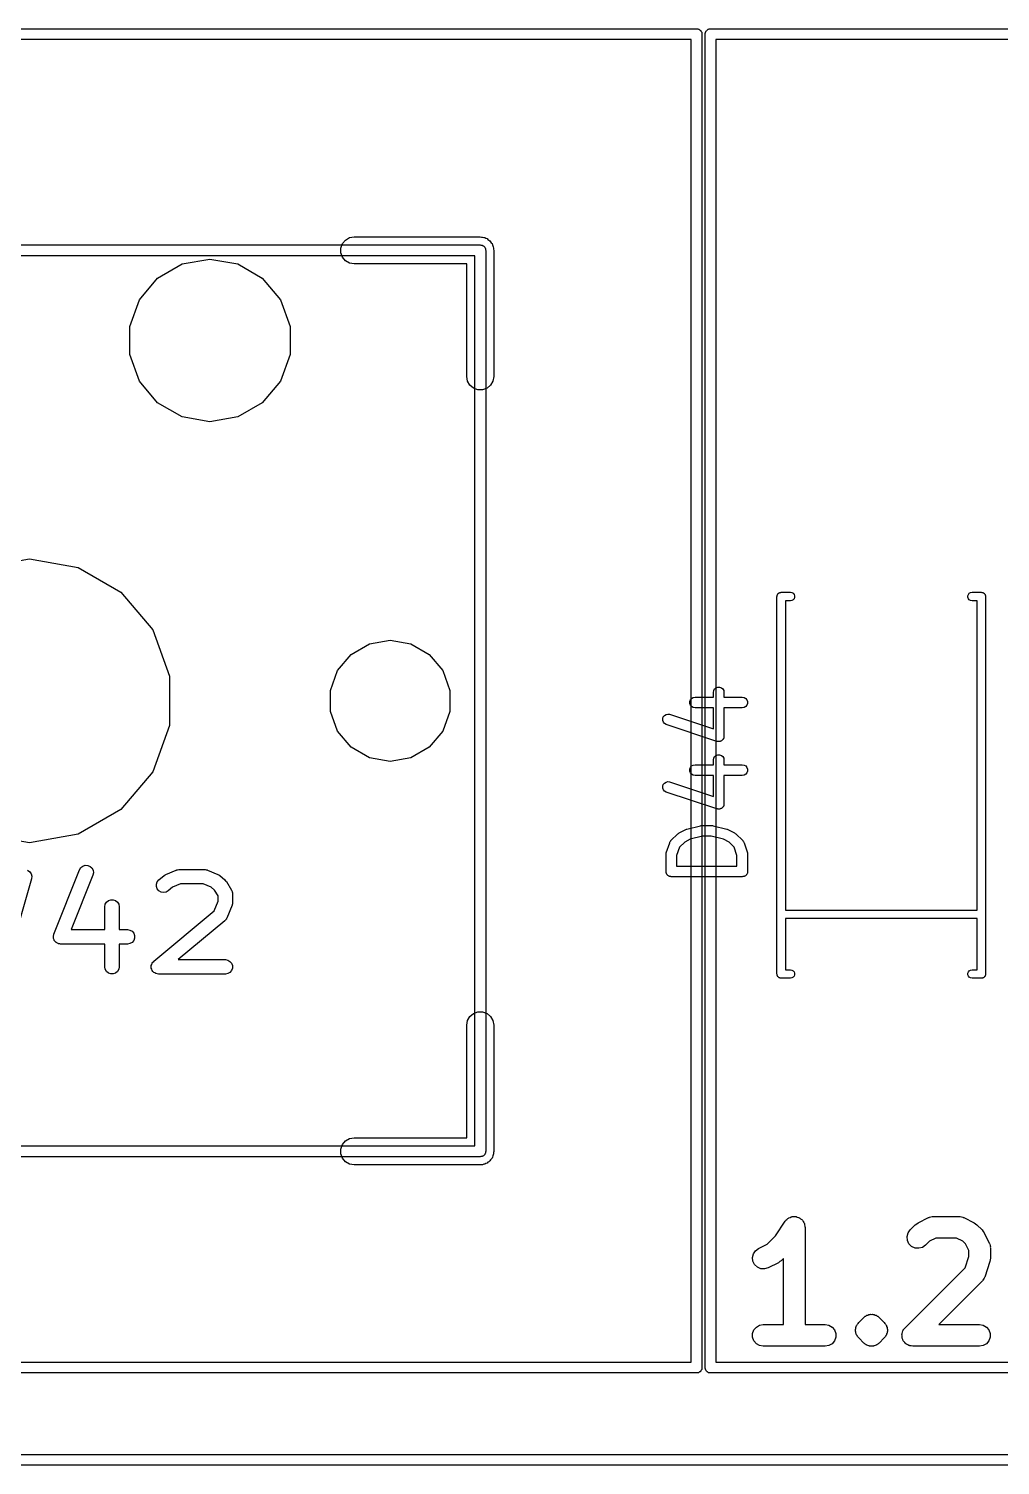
# Model space of a CAD drawing. Header units: millimetres. Extents: x 50 to 169, y 50 to 167.
# Drawn here: x 110.6 to 124.29, y 50 to 70.25 of the extents above; entities that cross this region are included whole.
import ezdxf

# ---------------------------------------------------------------- set-up
doc = ezdxf.new("R2010")
doc.units = ezdxf.units.MM
doc.layers.add('BLACK', color=7, linetype='Continuous')

# ---------------------------------------------------------------- blocks, each defined once
blk = doc.blocks.new('hhskb2-Cmts.User')
at = {"layer": 'BLACK'}
for p, q in [((91.15, -119.574), (103.85, -119.574)), ((103.85, -119.574), (103.857, -119.575)), ((103.857, -119.575), (103.863, -119.575)), ((103.863, -119.575), (103.869, -119.577)), ((103.869, -119.577), (103.876, -119.578)), ((103.876, -119.578), (103.882, -119.582)), ((103.882, -119.582), (103.888, -119.584)), ((103.888, -119.584), (103.893, -119.588)), ((103.893, -119.588), (103.899, -119.592)), ((103.899, -119.592), (103.903, -119.597)), ((103.903, -119.597), (103.908, -119.601)), ((103.908, -119.601), (103.912, -119.607)), ((103.912, -119.607), (103.916, -119.612)), ((103.916, -119.612), (103.918, -119.618)), ((103.918, -119.618), (103.922, -119.624)), ((103.922, -119.624), (103.923, -119.631)), ((103.923, -119.631), (103.925, -119.637)), ((103.925, -119.637), (103.925, -119.643)), ((103.925, -119.643), (103.926, -119.65)), ((103.926, -119.65), (103.926, -132.35)), ((103.774, -119.726), (91.2262, -119.726)), ((103.774, -132.274), (103.774, -119.726)), ((103.85, -132.426), (91.15, -132.426)), ((91.2262, -132.274), (103.774, -132.274)), ((103.857, -132.425), (103.85, -132.426)), ((103.863, -132.425), (103.857, -132.425)), ((103.869, -132.423), (103.863, -132.425)), ((103.876, -132.422), (103.869, -132.423)), ((103.882, -132.418), (103.876, -132.422)), ((103.888, -132.416), (103.882, -132.418)), ((103.893, -132.412), (103.888, -132.416)), ((103.899, -132.408), (103.893, -132.412)), ((103.903, -132.403), (103.899, -132.408)), ((103.908, -132.399), (103.903, -132.403)), ((103.912, -132.393), (103.908, -132.399)), ((103.916, -132.388), (103.912, -132.393)), ((103.918, -132.382), (103.916, -132.388)), ((103.922, -132.376), (103.918, -132.382)), ((103.923, -132.369), (103.922, -132.376)), ((103.925, -132.363), (103.923, -132.369)), ((103.926, -132.35), (103.925, -132.357)), ((103.925, -132.357), (103.925, -132.363))]:
    blk.add_line(p, q, dxfattribs=at)
blk = doc.blocks.new('hhskb2-Dwgs.User')
at = {"layer": 'BLACK'}
for p, q in [((88.102, -116.526), (106.898, -116.526)), ((106.898, -116.526), (106.905, -116.527)), ((106.905, -116.527), (106.911, -116.527)), ((106.911, -116.527), (106.917, -116.529)), ((106.917, -116.529), (106.924, -116.53)), ((106.924, -116.53), (106.93, -116.534)), ((106.93, -116.534), (106.936, -116.536)), ((106.936, -116.536), (106.941, -116.54)), ((106.941, -116.54), (106.947, -116.544)), ((106.947, -116.544), (106.951, -116.549)), ((106.951, -116.549), (106.956, -116.553)), ((106.956, -116.553), (106.96, -116.559)), ((106.96, -116.559), (106.964, -116.564)), ((106.964, -116.564), (106.966, -116.57)), ((106.966, -116.57), (106.97, -116.576)), ((106.97, -116.576), (106.971, -116.583)), ((106.971, -116.583), (106.973, -116.589)), ((106.973, -116.589), (106.973, -116.595)), ((106.973, -116.595), (106.974, -116.602)), ((106.974, -116.602), (106.974, -135.398)), ((107.018, -116.602), (107.019, -116.595)), ((107.018, -135.398), (107.018, -116.602)), ((107.019, -116.589), (107.022, -116.583)), ((107.019, -116.595), (107.019, -116.589)), ((107.022, -116.583), (107.023, -116.576)), ((107.023, -116.576), (107.026, -116.57)), ((107.026, -116.57), (107.028, -116.564)), ((107.028, -116.564), (107.033, -116.559)), ((107.033, -116.559), (107.036, -116.553)), ((107.036, -116.553), (107.041, -116.549)), ((107.041, -116.549), (107.045, -116.544)), ((107.045, -116.544), (107.051, -116.54)), ((107.051, -116.54), (107.056, -116.536)), ((107.056, -116.536), (107.063, -116.534)), ((107.063, -116.534), (107.068, -116.53)), ((107.068, -116.53), (107.075, -116.529)), ((107.075, -116.529), (107.081, -116.527)), ((107.081, -116.527), (107.088, -116.527)), ((107.088, -116.527), (107.094, -116.526)), ((107.094, -116.526), (130.656, -116.526)), ((106.822, -116.678), (88.1782, -116.678)), ((106.822, -135.322), (106.822, -116.678)), ((107.171, -116.678), (107.171, -135.322)), ((130.579, -116.678), (107.171, -116.678)), ((108.01, -133.541), (108.147, -133.336)), ((108.147, -133.336), (108.153, -133.33)), ((108.153, -133.33), (108.157, -133.322)), ((108.157, -133.322), (108.171, -133.311)), ((108.171, -133.311), (108.184, -133.298)), ((108.184, -133.298), (108.191, -133.294)), ((108.191, -133.294), (108.198, -133.288)), ((108.198, -133.288), (108.215, -133.282)), ((108.215, -133.282), (108.231, -133.274)), ((108.231, -133.274), (108.239, -133.273)), ((108.239, -133.273), (108.247, -133.27)), ((108.247, -133.27), (108.265, -133.27)), ((108.265, -133.27), (108.284, -133.268)), ((108.284, -133.268), (108.292, -133.27)), ((108.292, -133.27), (108.3, -133.27)), ((108.3, -133.27), (108.317, -133.277)), ((108.317, -133.277), (108.335, -133.281)), ((108.335, -133.281), (108.342, -133.286)), ((108.342, -133.286), (108.35, -133.288)), ((108.35, -133.288), (108.364, -133.3)), ((108.364, -133.3), (108.379, -133.31)), ((108.379, -133.31), (108.384, -133.317)), ((108.384, -133.317), (108.391, -133.322)), ((108.391, -133.322), (108.4, -133.338)), ((108.4, -133.338), (108.41, -133.353)), ((108.41, -133.353), (108.413, -133.361)), ((108.413, -133.361), (108.417, -133.368)), ((108.417, -133.368), (108.42, -133.386)), ((108.42, -133.386), (108.425, -133.404)), ((108.425, -133.404), (108.425, -133.412)), ((108.425, -133.412), (108.426, -133.42)), ((108.426, -133.42), (108.426, -134.792)), ((109.908, -133.458), (109.98, -133.385)), ((109.98, -133.385), (110, -133.371)), ((110, -133.371), (110.02, -133.357)), ((110.02, -133.357), (110.165, -133.284)), ((110.165, -133.284), (110.173, -133.282)), ((110.173, -133.282), (110.181, -133.277)), ((110.181, -133.277), (110.199, -133.274)), ((110.199, -133.274), (110.216, -133.269)), ((110.216, -133.269), (110.225, -133.27)), ((110.225, -133.27), (110.233, -133.268)), ((110.233, -133.268), (110.596, -133.268)), ((110.596, -133.268), (110.605, -133.27)), ((110.605, -133.27), (110.613, -133.269)), ((110.613, -133.269), (110.631, -133.274)), ((110.631, -133.274), (110.648, -133.277)), ((110.648, -133.277), (110.656, -133.282)), ((110.656, -133.282), (110.664, -133.284)), ((110.664, -133.284), (110.809, -133.357)), ((110.809, -133.357), (110.829, -133.371)), ((110.829, -133.371), (110.849, -133.385)), ((110.849, -133.385), (110.922, -133.458)), ((107.893, -133.658), (108.01, -133.541)), ((109.864, -133.552), (109.877, -133.501)), ((109.868, -133.605), (109.864, -133.552)), ((109.891, -133.653), (109.868, -133.605)), ((109.877, -133.501), (109.908, -133.458)), ((110.178, -133.618), (110.123, -133.673)), ((110.269, -133.573), (110.178, -133.618)), ((110.56, -133.573), (110.269, -133.573)), ((110.651, -133.618), (110.56, -133.573)), ((110.689, -133.656), (110.651, -133.618)), ((110.922, -133.458), (110.936, -133.478)), ((110.936, -133.478), (110.95, -133.497)), ((110.95, -133.497), (111.023, -133.643)), ((111.023, -133.643), (111.025, -133.651)), ((107.686, -133.847), (107.699, -133.795)), ((107.699, -133.795), (107.728, -133.751)), ((107.728, -133.751), (107.77, -133.72)), ((107.77, -133.72), (107.893, -133.658)), ((109.928, -133.69), (109.891, -133.653)), ((109.976, -133.713), (109.928, -133.69)), ((110.029, -133.717), (109.976, -133.713)), ((110.08, -133.704), (110.029, -133.717)), ((110.123, -133.673), (110.08, -133.704)), ((110.681, -133.991), (110.734, -133.831)), ((110.734, -133.747), (110.689, -133.656)), ((110.734, -133.831), (110.734, -133.747)), ((111.025, -133.651), (111.03, -133.659)), ((111.03, -133.659), (111.033, -133.676)), ((111.033, -133.676), (111.038, -133.693)), ((111.038, -133.693), (111.037, -133.702)), ((111.037, -133.702), (111.039, -133.711)), ((111.039, -133.711), (111.039, -133.856)), ((107.692, -133.899), (107.686, -133.847)), ((107.716, -133.947), (107.692, -133.899)), ((107.754, -133.983), (107.716, -133.947)), ((107.803, -134.004), (107.754, -133.983)), ((107.856, -134.007), (107.803, -134.004)), ((107.906, -133.992), (107.856, -134.007)), ((108.052, -133.92), (107.906, -133.992)), ((108.071, -133.905), (108.052, -133.92)), ((108.091, -133.891), (108.071, -133.905)), ((108.121, -133.861), (108.091, -133.891)), ((108.121, -134.792), (108.121, -133.861)), ((109.835, -134.837), (110.681, -133.991)), ((111.031, -133.904), (110.958, -134.122)), ((111.034, -133.88), (111.031, -133.904)), ((111.039, -133.856), (111.034, -133.88)), ((110.922, -134.181), (110.311, -134.792)), ((110.927, -134.174), (110.922, -134.181)), ((110.933, -134.168), (110.927, -134.174)), ((110.942, -134.153), (110.933, -134.168)), ((110.952, -134.138), (110.942, -134.153)), ((110.954, -134.129), (110.952, -134.138)), ((110.958, -134.122), (110.954, -134.129)), ((109.311, -134.658), (109.323, -134.652)), ((109.323, -134.652), (109.33, -134.651)), ((109.33, -134.651), (109.336, -134.649)), ((109.336, -134.649), (109.343, -134.649)), ((109.343, -134.649), (109.349, -134.647)), ((109.349, -134.647), (109.362, -134.649)), ((109.362, -134.649), (109.376, -134.647)), ((109.376, -134.647), (109.382, -134.649)), ((109.382, -134.649), (109.389, -134.649)), ((109.389, -134.649), (109.395, -134.651)), ((109.395, -134.651), (109.402, -134.652)), ((109.402, -134.652), (109.414, -134.658)), ((107.706, -134.868), (107.74, -134.828)), ((107.74, -134.828), (107.786, -134.801)), ((107.786, -134.801), (107.838, -134.792)), ((107.838, -134.792), (108.121, -134.792)), ((108.426, -134.792), (108.709, -134.792)), ((108.709, -134.792), (108.761, -134.801)), ((108.761, -134.801), (108.807, -134.828)), ((108.807, -134.828), (108.841, -134.868)), ((109.138, -134.859), (109.141, -134.846)), ((109.141, -134.846), (109.143, -134.832)), ((109.143, -134.832), (109.148, -134.82)), ((109.148, -134.82), (109.152, -134.807)), ((109.152, -134.807), (109.159, -134.797)), ((109.159, -134.797), (109.165, -134.784)), ((109.165, -134.784), (109.174, -134.775)), ((109.174, -134.775), (109.182, -134.764)), ((109.182, -134.764), (109.255, -134.692)), ((109.255, -134.692), (109.265, -134.684)), ((109.265, -134.684), (109.275, -134.674)), ((109.275, -134.674), (109.281, -134.672)), ((109.281, -134.672), (109.286, -134.667)), ((109.286, -134.667), (109.292, -134.665)), ((109.292, -134.665), (109.298, -134.661)), ((109.298, -134.661), (109.311, -134.658)), ((109.414, -134.658), (109.427, -134.661)), ((109.427, -134.661), (109.432, -134.665)), ((109.432, -134.665), (109.439, -134.667)), ((109.439, -134.667), (109.444, -134.672)), ((109.444, -134.672), (109.45, -134.674)), ((109.45, -134.674), (109.459, -134.684)), ((109.459, -134.684), (109.47, -134.692)), ((109.47, -134.692), (109.543, -134.764)), ((109.543, -134.764), (109.55, -134.775)), ((109.55, -134.775), (109.56, -134.784)), ((109.56, -134.784), (109.565, -134.797)), ((109.565, -134.797), (109.573, -134.807)), ((109.573, -134.807), (109.576, -134.82)), ((109.576, -134.82), (109.582, -134.832)), ((109.582, -134.832), (109.583, -134.846)), ((109.583, -134.846), (109.587, -134.859)), ((109.811, -134.868), (109.824, -134.853)), ((109.824, -134.853), (109.835, -134.837)), ((110.311, -134.792), (110.886, -134.792)), ((110.886, -134.792), (110.938, -134.801)), ((110.938, -134.801), (110.984, -134.828)), ((110.984, -134.828), (111.018, -134.868)), ((107.688, -134.918), (107.706, -134.868)), ((107.688, -134.971), (107.688, -134.918)), ((107.706, -135.021), (107.688, -134.971)), ((107.74, -135.061), (107.706, -135.021)), ((108.841, -135.021), (108.807, -135.061)), ((108.841, -134.868), (108.859, -134.918)), ((108.859, -134.971), (108.841, -135.021)), ((108.859, -134.918), (108.859, -134.971)), ((109.139, -134.872), (109.138, -134.859)), ((109.138, -134.885), (109.139, -134.872)), ((109.141, -134.898), (109.138, -134.885)), ((109.143, -134.911), (109.141, -134.898)), ((109.148, -134.923), (109.143, -134.911)), ((109.152, -134.936), (109.148, -134.923)), ((109.159, -134.947), (109.152, -134.936)), ((109.165, -134.959), (109.159, -134.947)), ((109.174, -134.969), (109.165, -134.959)), ((109.182, -134.98), (109.174, -134.969)), ((109.255, -135.052), (109.182, -134.98)), ((109.265, -135.06), (109.255, -135.052)), ((109.275, -135.069), (109.265, -135.06)), ((109.459, -135.06), (109.45, -135.069)), ((109.47, -135.052), (109.459, -135.06)), ((109.543, -134.98), (109.47, -135.052)), ((109.55, -134.969), (109.543, -134.98)), ((109.56, -134.959), (109.55, -134.969)), ((109.565, -134.947), (109.56, -134.959)), ((109.573, -134.936), (109.565, -134.947)), ((109.576, -134.923), (109.573, -134.936)), ((109.582, -134.911), (109.576, -134.923)), ((109.583, -134.898), (109.582, -134.911)), ((109.587, -134.885), (109.583, -134.898)), ((109.587, -134.859), (109.586, -134.872)), ((109.586, -134.872), (109.587, -134.885)), ((109.791, -134.931), (109.793, -134.925)), ((109.793, -134.951), (109.791, -134.931)), ((109.793, -134.918), (109.8, -134.899)), ((109.793, -134.925), (109.793, -134.918)), ((109.793, -134.971), (109.793, -134.951)), ((109.795, -134.977), (109.793, -134.971)), ((109.796, -134.984), (109.795, -134.977)), ((109.804, -135.002), (109.796, -134.984)), ((109.8, -134.899), (109.805, -134.88)), ((109.811, -135.021), (109.804, -135.002)), ((109.805, -134.88), (109.809, -134.875)), ((109.809, -134.875), (109.811, -134.868)), ((109.815, -135.026), (109.811, -135.021)), ((109.818, -135.032), (109.815, -135.026)), ((109.832, -135.046), (109.818, -135.032)), ((109.845, -135.061), (109.832, -135.046)), ((111.018, -135.021), (110.984, -135.061)), ((111.018, -134.868), (111.036, -134.918)), ((111.036, -134.971), (111.018, -135.021)), ((111.036, -134.918), (111.036, -134.971)), ((107.786, -135.088), (107.74, -135.061)), ((107.838, -135.097), (107.786, -135.088)), ((108.709, -135.097), (107.838, -135.097)), ((108.761, -135.088), (108.709, -135.097)), ((108.807, -135.061), (108.761, -135.088)), ((109.281, -135.072), (109.275, -135.069)), ((109.286, -135.076), (109.281, -135.072)), ((109.292, -135.079), (109.286, -135.076)), ((109.298, -135.083), (109.292, -135.079)), ((109.311, -135.086), (109.298, -135.083)), ((109.323, -135.092), (109.311, -135.086)), ((109.33, -135.092), (109.323, -135.092)), ((109.336, -135.095), (109.33, -135.092)), ((109.343, -135.095), (109.336, -135.095)), ((109.349, -135.096), (109.343, -135.095)), ((109.362, -135.095), (109.349, -135.096)), ((109.376, -135.096), (109.362, -135.095)), ((109.382, -135.095), (109.376, -135.096)), ((109.389, -135.095), (109.382, -135.095)), ((109.395, -135.092), (109.389, -135.095)), ((109.402, -135.092), (109.395, -135.092)), ((109.414, -135.086), (109.402, -135.092)), ((109.427, -135.083), (109.414, -135.086)), ((109.432, -135.079), (109.427, -135.083)), ((109.439, -135.076), (109.432, -135.079)), ((109.444, -135.072), (109.439, -135.076)), ((109.45, -135.069), (109.444, -135.072)), ((109.851, -135.065), (109.845, -135.061)), ((109.855, -135.069), (109.851, -135.065)), ((109.874, -135.078), (109.855, -135.069)), ((109.891, -135.088), (109.874, -135.078)), ((109.897, -135.089), (109.891, -135.088)), ((109.903, -135.092), (109.897, -135.089)), ((109.923, -135.093), (109.903, -135.092)), ((109.943, -135.097), (109.923, -135.093)), ((110.886, -135.097), (109.943, -135.097)), ((110.938, -135.088), (110.886, -135.097)), ((110.984, -135.061), (110.938, -135.088)), ((88.1782, -135.322), (106.822, -135.322)), ((106.936, -135.464), (106.93, -135.466)), ((106.941, -135.46), (106.936, -135.464)), ((106.947, -135.456), (106.941, -135.46)), ((106.951, -135.451), (106.947, -135.456)), ((106.956, -135.447), (106.951, -135.451)), ((106.96, -135.441), (106.956, -135.447)), ((106.964, -135.436), (106.96, -135.441)), ((106.966, -135.43), (106.964, -135.436)), ((106.97, -135.424), (106.966, -135.43)), ((106.971, -135.417), (106.97, -135.424)), ((106.973, -135.411), (106.971, -135.417)), ((106.974, -135.398), (106.973, -135.405)), ((106.973, -135.405), (106.973, -135.411)), ((107.019, -135.405), (107.018, -135.398)), ((107.019, -135.411), (107.019, -135.405)), ((107.022, -135.417), (107.019, -135.411)), ((107.023, -135.424), (107.022, -135.417)), ((107.026, -135.43), (107.023, -135.424)), ((107.028, -135.436), (107.026, -135.43)), ((107.033, -135.441), (107.028, -135.436)), ((107.036, -135.447), (107.033, -135.441)), ((107.041, -135.451), (107.036, -135.447)), ((107.045, -135.456), (107.041, -135.451)), ((107.051, -135.46), (107.045, -135.456)), ((107.056, -135.464), (107.051, -135.46)), ((107.063, -135.466), (107.056, -135.464)), ((107.171, -135.322), (130.579, -135.322)), ((106.898, -135.474), (88.102, -135.474)), ((106.905, -135.473), (106.898, -135.474)), ((106.911, -135.473), (106.905, -135.473)), ((106.917, -135.471), (106.911, -135.473)), ((106.924, -135.47), (106.917, -135.471)), ((106.93, -135.466), (106.924, -135.47)), ((107.068, -135.47), (107.063, -135.466)), ((107.075, -135.471), (107.068, -135.47)), ((107.081, -135.473), (107.075, -135.471)), ((107.088, -135.473), (107.081, -135.473)), ((107.094, -135.474), (107.088, -135.473)), ((130.656, -135.474), (107.094, -135.474))]:
    blk.add_line(p, q, dxfattribs=at)
blk = doc.blocks.new('hhskb2-Edge.Cuts')
at = {"layer": 'BLACK'}
for p, q in [((36.975, -136.625), (156.025, -136.625)), ((156.1, -136.775), (36.9, -136.775))]:
    blk.add_line(p, q, dxfattribs=at)
blk = doc.blocks.new('hhskb2-F.SilkS')
at = {"layer": 'BLACK'}
for p, q in [((102.007, -119.471), (102.072, -119.459)), ((102.072, -119.459), (103.85, -119.459)), ((103.85, -119.459), (103.866, -119.462)), ((103.866, -119.462), (103.883, -119.462)), ((103.883, -119.462), (103.899, -119.468)), ((103.899, -119.468), (103.915, -119.471)), ((101.884, -119.617), (101.907, -119.555)), ((101.884, -119.683), (101.884, -119.617)), ((101.907, -119.555), (101.95, -119.504)), ((101.95, -119.504), (102.007, -119.471)), ((103.915, -119.471), (103.93, -119.479)), ((103.93, -119.479), (103.945, -119.485)), ((103.945, -119.485), (103.958, -119.496)), ((103.958, -119.496), (103.972, -119.504)), ((103.972, -119.504), (103.983, -119.517)), ((103.983, -119.517), (103.996, -119.528)), ((103.996, -119.528), (104.004, -119.542)), ((104.004, -119.542), (104.015, -119.555)), ((104.015, -119.555), (104.021, -119.57)), ((104.021, -119.57), (104.029, -119.585)), ((104.029, -119.585), (104.032, -119.601)), ((104.032, -119.601), (104.038, -119.617)), ((104.038, -119.617), (104.038, -119.634)), ((104.038, -119.634), (104.04, -119.65)), ((104.04, -119.65), (104.04, -121.428)), ((99.3025, -120.041), (99.6476, -119.842)), ((99.6476, -119.842), (100.04, -119.773)), ((100.04, -119.773), (100.432, -119.842)), ((100.432, -119.842), (100.778, -120.041)), ((101.907, -119.745), (101.884, -119.683)), ((101.95, -119.796), (101.907, -119.745)), ((102.007, -119.829), (101.95, -119.796)), ((102.072, -119.84), (102.007, -119.829)), ((103.659, -119.84), (102.072, -119.84)), ((103.659, -121.428), (103.659, -119.84)), ((99.0464, -120.346), (99.3025, -120.041)), ((100.778, -120.041), (101.034, -120.346)), ((98.9101, -120.721), (99.0464, -120.346)), ((101.034, -120.346), (101.17, -120.721)), ((98.9101, -121.119), (98.9101, -120.721)), ((101.17, -120.721), (101.17, -121.119)), ((99.0464, -121.494), (98.9101, -121.119)), ((101.17, -121.119), (101.034, -121.494)), ((99.3025, -121.799), (99.0464, -121.494)), ((101.034, -121.494), (100.778, -121.799)), ((103.671, -121.493), (103.659, -121.428)), ((103.704, -121.55), (103.671, -121.493)), ((104.029, -121.493), (103.996, -121.55)), ((104.04, -121.428), (104.029, -121.493)), ((103.755, -121.593), (103.704, -121.55)), ((103.817, -121.616), (103.755, -121.593)), ((103.883, -121.616), (103.817, -121.616)), ((103.945, -121.593), (103.883, -121.616)), ((103.996, -121.55), (103.945, -121.593)), ((99.6476, -121.998), (99.3025, -121.799)), ((100.778, -121.799), (100.432, -121.998)), ((100.04, -122.067), (99.6476, -121.998)), ((100.432, -121.998), (100.04, -122.067)), ((96.8154, -124.119), (97.5, -123.998)), ((97.5, -123.998), (98.1846, -124.119)), ((98.1846, -124.119), (98.7865, -124.467)), ((98.7865, -124.467), (99.2334, -124.999)), ((108.03, -124.53), (108.031, -124.525)), ((108.03, -129.85), (108.03, -124.53)), ((108.031, -124.52), (108.033, -124.515)), ((108.031, -124.525), (108.031, -124.52)), ((108.033, -124.515), (108.034, -124.509)), ((108.034, -124.509), (108.036, -124.505)), ((108.036, -124.505), (108.038, -124.5)), ((108.038, -124.5), (108.041, -124.496)), ((108.041, -124.496), (108.044, -124.491)), ((108.044, -124.491), (108.048, -124.488)), ((108.048, -124.488), (108.051, -124.484)), ((108.051, -124.484), (108.056, -124.481)), ((108.056, -124.481), (108.06, -124.478)), ((108.06, -124.478), (108.065, -124.476)), ((108.065, -124.476), (108.069, -124.474)), ((108.069, -124.474), (108.075, -124.473)), ((108.075, -124.473), (108.08, -124.471)), ((108.08, -124.471), (108.085, -124.471)), ((108.085, -124.471), (108.09, -124.47)), ((108.09, -124.47), (108.22, -124.47)), ((108.22, -124.47), (108.241, -124.474)), ((108.241, -124.474), (108.259, -124.484)), ((108.259, -124.484), (108.272, -124.5)), ((108.272, -124.5), (108.279, -124.52)), ((108.279, -124.52), (108.279, -124.54)), ((110.721, -124.52), (110.728, -124.5)), ((110.721, -124.54), (110.721, -124.52)), ((110.728, -124.5), (110.741, -124.484)), ((110.741, -124.484), (110.759, -124.474)), ((110.759, -124.474), (110.78, -124.47)), ((110.78, -124.47), (110.91, -124.47)), ((110.91, -124.47), (110.915, -124.471)), ((110.915, -124.471), (110.92, -124.471)), ((110.92, -124.471), (110.925, -124.473)), ((110.925, -124.473), (110.931, -124.474)), ((110.931, -124.474), (110.935, -124.476)), ((110.935, -124.476), (110.94, -124.478)), ((110.94, -124.478), (110.944, -124.481)), ((110.944, -124.481), (110.949, -124.484)), ((110.949, -124.484), (110.952, -124.488)), ((110.952, -124.488), (110.956, -124.491)), ((110.956, -124.491), (110.959, -124.496)), ((110.959, -124.496), (110.962, -124.5)), ((110.962, -124.5), (110.964, -124.505)), ((110.964, -124.505), (110.966, -124.509)), ((110.966, -124.509), (110.967, -124.515)), ((110.967, -124.515), (110.969, -124.52)), ((110.969, -124.52), (110.969, -124.525)), ((110.969, -124.525), (110.97, -124.53)), ((110.97, -124.53), (110.97, -129.85)), ((108.22, -124.59), (108.15, -124.59)), ((108.15, -124.59), (108.15, -128.95)), ((108.241, -124.586), (108.22, -124.59)), ((108.259, -124.576), (108.241, -124.586)), ((108.272, -124.56), (108.259, -124.576)), ((108.279, -124.54), (108.272, -124.56)), ((110.728, -124.56), (110.721, -124.54)), ((110.741, -124.576), (110.728, -124.56)), ((110.759, -124.586), (110.741, -124.576)), ((110.78, -124.59), (110.759, -124.586)), ((110.85, -124.59), (110.78, -124.59)), ((110.85, -128.95), (110.85, -124.59)), ((99.2334, -124.999), (99.4711, -125.652)), ((102.031, -125.346), (102.288, -125.197)), ((102.288, -125.197), (102.58, -125.146)), ((102.58, -125.146), (102.872, -125.197)), ((102.872, -125.197), (103.129, -125.346)), ((101.84, -125.573), (102.031, -125.346)), ((103.129, -125.346), (103.32, -125.573)), ((99.4711, -125.652), (99.4711, -126.348)), ((101.739, -125.852), (101.84, -125.573)), ((103.32, -125.573), (103.421, -125.852)), ((101.739, -126.148), (101.739, -125.852)), ((103.421, -125.852), (103.421, -126.148)), ((106.85, -125.953), (106.876, -125.948)), ((106.876, -125.948), (107.134, -125.948)), ((107.134, -125.88), (107.139, -125.855)), ((107.134, -125.948), (107.134, -125.88)), ((107.139, -125.855), (107.152, -125.832)), ((107.152, -125.832), (107.172, -125.816)), ((107.172, -125.816), (107.196, -125.807)), ((107.196, -125.807), (107.222, -125.807)), ((107.222, -125.807), (107.247, -125.816)), ((107.247, -125.816), (107.267, -125.832)), ((107.267, -125.832), (107.28, -125.855)), ((107.28, -125.855), (107.284, -125.88)), ((107.284, -125.88), (107.284, -125.948)), ((107.284, -125.948), (107.542, -125.948)), ((107.542, -125.948), (107.568, -125.953)), ((101.84, -126.427), (101.739, -126.148)), ((103.421, -126.148), (103.32, -126.427)), ((106.802, -126.01), (106.811, -125.986)), ((106.802, -126.036), (106.802, -126.01)), ((106.811, -126.061), (106.802, -126.036)), ((106.811, -125.986), (106.828, -125.966)), ((106.828, -126.081), (106.811, -126.061)), ((106.828, -125.966), (106.85, -125.953)), ((106.85, -126.094), (106.828, -126.081)), ((106.876, -126.098), (106.85, -126.094)), ((107.134, -126.098), (106.876, -126.098)), ((107.134, -126.395), (107.134, -126.098)), ((107.542, -126.098), (107.284, -126.098)), ((107.284, -126.098), (107.284, -126.5)), ((107.568, -126.094), (107.542, -126.098)), ((107.568, -125.953), (107.591, -125.966)), ((107.591, -126.081), (107.568, -126.094)), ((107.591, -125.966), (107.607, -125.986)), ((107.607, -126.061), (107.591, -126.081)), ((107.607, -125.986), (107.616, -126.01)), ((107.616, -126.036), (107.607, -126.061)), ((107.616, -126.01), (107.616, -126.036)), ((99.4711, -126.348), (99.2334, -127.001)), ((106.421, -126.25), (106.429, -126.226)), ((106.421, -126.276), (106.421, -126.25)), ((106.431, -126.301), (106.421, -126.276)), ((106.429, -126.226), (106.445, -126.205)), ((106.448, -126.32), (106.431, -126.301)), ((106.445, -126.205), (106.467, -126.192)), ((106.471, -126.333), (106.448, -126.32)), ((106.467, -126.192), (106.493, -126.186)), ((107.185, -126.571), (106.471, -126.333)), ((106.493, -126.186), (106.518, -126.19)), ((106.518, -126.19), (107.134, -126.395)), ((102.031, -126.654), (101.84, -126.427)), ((103.32, -126.427), (103.129, -126.654)), ((107.259, -126.556), (107.252, -126.56)), ((107.262, -126.551), (107.259, -126.556)), ((107.267, -126.548), (107.262, -126.551)), ((107.27, -126.541), (107.267, -126.548)), ((107.275, -126.535), (107.27, -126.541)), ((107.277, -126.53), (107.275, -126.535)), ((107.28, -126.525), (107.277, -126.53)), ((107.281, -126.518), (107.28, -126.525)), ((107.283, -126.511), (107.281, -126.518)), ((107.284, -126.5), (107.283, -126.505)), ((107.283, -126.505), (107.283, -126.511)), ((102.288, -126.803), (102.031, -126.654)), ((103.129, -126.654), (102.872, -126.803)), ((107.191, -126.571), (107.185, -126.571)), ((107.196, -126.573), (107.191, -126.571)), ((107.204, -126.573), (107.196, -126.573)), ((107.211, -126.574), (107.204, -126.573)), ((107.217, -126.573), (107.211, -126.574)), ((107.222, -126.573), (107.217, -126.573)), ((107.229, -126.571), (107.222, -126.573)), ((107.237, -126.569), (107.229, -126.571)), ((107.241, -126.566), (107.237, -126.569)), ((107.247, -126.564), (107.241, -126.566)), ((107.252, -126.56), (107.247, -126.564)), ((102.58, -126.854), (102.288, -126.803)), ((102.872, -126.803), (102.58, -126.854)), ((106.802, -126.963), (106.811, -126.938)), ((106.811, -126.938), (106.828, -126.918)), ((106.828, -126.918), (106.85, -126.905)), ((106.85, -126.905), (106.876, -126.901)), ((106.876, -126.901), (107.134, -126.901)), ((107.134, -126.833), (107.139, -126.807)), ((107.134, -126.901), (107.134, -126.833)), ((107.139, -126.807), (107.152, -126.785)), ((107.152, -126.785), (107.172, -126.768)), ((107.172, -126.768), (107.196, -126.759)), ((107.196, -126.759), (107.222, -126.759)), ((107.222, -126.759), (107.247, -126.768)), ((107.247, -126.768), (107.267, -126.785)), ((107.267, -126.785), (107.28, -126.807)), ((107.28, -126.807), (107.284, -126.833)), ((107.284, -126.833), (107.284, -126.901)), ((107.284, -126.901), (107.542, -126.901)), ((107.542, -126.901), (107.568, -126.905)), ((107.568, -126.905), (107.591, -126.918)), ((107.591, -126.918), (107.607, -126.938)), ((107.607, -126.938), (107.616, -126.963)), ((99.2334, -127.001), (98.7865, -127.533)), ((106.429, -127.178), (106.445, -127.158)), ((106.445, -127.158), (106.467, -127.144)), ((106.467, -127.144), (106.493, -127.139)), ((106.493, -127.139), (106.518, -127.143)), ((106.518, -127.143), (107.134, -127.348)), ((106.802, -126.989), (106.802, -126.963)), ((106.811, -127.013), (106.802, -126.989)), ((106.828, -127.033), (106.811, -127.013)), ((106.85, -127.046), (106.828, -127.033)), ((106.876, -127.051), (106.85, -127.046)), ((107.134, -127.051), (106.876, -127.051)), ((107.134, -127.348), (107.134, -127.051)), ((107.542, -127.051), (107.284, -127.051)), ((107.284, -127.051), (107.284, -127.452)), ((107.568, -127.046), (107.542, -127.051)), ((107.591, -127.033), (107.568, -127.046)), ((107.607, -127.013), (107.591, -127.033)), ((107.616, -126.989), (107.607, -127.013)), ((107.616, -126.963), (107.616, -126.989)), ((106.421, -127.203), (106.429, -127.178)), ((106.421, -127.229), (106.421, -127.203)), ((106.431, -127.253), (106.421, -127.229)), ((106.448, -127.273), (106.431, -127.253)), ((106.471, -127.285), (106.448, -127.273)), ((107.185, -127.523), (106.471, -127.285)), ((98.7865, -127.533), (98.1846, -127.881)), ((107.191, -127.524), (107.185, -127.523)), ((107.196, -127.526), (107.191, -127.524)), ((107.204, -127.526), (107.196, -127.526)), ((107.211, -127.527), (107.204, -127.526)), ((107.217, -127.526), (107.211, -127.527)), ((107.222, -127.526), (107.217, -127.526)), ((107.229, -127.523), (107.222, -127.526)), ((107.237, -127.522), (107.229, -127.523)), ((107.241, -127.519), (107.237, -127.522)), ((107.247, -127.517), (107.241, -127.519)), ((107.252, -127.512), (107.247, -127.517)), ((107.259, -127.508), (107.252, -127.512)), ((107.262, -127.504), (107.259, -127.508)), ((107.267, -127.5), (107.262, -127.504)), ((107.27, -127.494), (107.267, -127.5)), ((107.275, -127.488), (107.27, -127.494)), ((107.277, -127.482), (107.275, -127.488)), ((107.28, -127.478), (107.277, -127.482)), ((107.281, -127.47), (107.28, -127.478)), ((107.283, -127.463), (107.281, -127.47)), ((107.284, -127.452), (107.283, -127.457)), ((107.283, -127.457), (107.283, -127.463)), ((106.762, -127.808), (106.953, -127.76)), ((106.953, -127.76), (106.962, -127.759)), ((106.962, -127.759), (106.971, -127.758)), ((106.971, -127.758), (107.114, -127.758)), ((107.114, -127.758), (107.123, -127.759)), ((107.123, -127.759), (107.132, -127.76)), ((107.132, -127.76), (107.322, -127.808)), ((97.5, -128.002), (96.8154, -127.881)), ((98.1846, -127.881), (97.5, -128.002)), ((106.534, -127.974), (106.537, -127.97)), ((106.537, -127.97), (106.632, -127.875)), ((106.632, -127.875), (106.642, -127.868)), ((106.642, -127.868), (106.652, -127.861)), ((106.652, -127.861), (106.747, -127.813)), ((106.807, -127.951), (106.73, -127.99)), ((106.747, -127.813), (106.755, -127.811)), ((106.755, -127.811), (106.762, -127.808)), ((106.98, -127.908), (106.807, -127.951)), ((107.105, -127.908), (106.98, -127.908)), ((107.278, -127.951), (107.105, -127.908)), ((107.355, -127.99), (107.278, -127.951)), ((107.322, -127.808), (107.33, -127.811)), ((107.33, -127.811), (107.338, -127.813)), ((107.338, -127.813), (107.433, -127.861)), ((107.433, -127.861), (107.443, -127.868)), ((107.443, -127.868), (107.453, -127.875)), ((107.453, -127.875), (107.548, -127.97)), ((107.548, -127.97), (107.55, -127.974)), ((106.467, -128.166), (106.469, -128.154)), ((106.467, -128.404), (106.467, -128.166)), ((106.469, -128.154), (106.471, -128.142)), ((106.471, -128.142), (106.519, -128)), ((106.519, -128), (106.521, -127.996)), ((106.521, -127.996), (106.522, -127.992)), ((106.522, -127.992), (106.527, -127.984)), ((106.527, -127.984), (106.531, -127.977)), ((106.531, -127.977), (106.534, -127.974)), ((106.656, -128.064), (106.617, -128.178)), ((106.73, -127.99), (106.656, -128.064)), ((107.429, -128.064), (107.355, -127.99)), ((107.467, -128.178), (107.429, -128.064)), ((107.55, -127.974), (107.554, -127.977)), ((107.554, -127.977), (107.558, -127.984)), ((107.558, -127.984), (107.563, -127.992)), ((107.563, -127.992), (107.564, -127.996)), ((107.564, -127.996), (107.566, -128)), ((107.566, -128), (107.614, -128.142)), ((107.614, -128.142), (107.615, -128.154)), ((107.615, -128.154), (107.617, -128.166)), ((107.617, -128.166), (107.617, -128.404)), ((98.204, -128.381), (98.2225, -128.351)), ((98.2225, -128.351), (98.2503, -128.33)), ((98.2503, -128.33), (98.2838, -128.318)), ((98.2838, -128.318), (98.3191, -128.32)), ((98.3191, -128.32), (98.3518, -128.333)), ((98.3518, -128.333), (98.3781, -128.356)), ((98.3781, -128.356), (98.3948, -128.387)), ((99.5849, -128.381), (99.5999, -128.378)), ((99.5999, -128.378), (99.6023, -128.378)), ((99.6023, -128.378), (99.6046, -128.378)), ((99.6046, -128.378), (99.9674, -128.378)), ((99.9674, -128.378), (99.9697, -128.378)), ((99.9697, -128.378), (99.9721, -128.378)), ((99.9721, -128.378), (99.9871, -128.381)), ((106.617, -128.178), (106.617, -128.329)), ((106.617, -128.329), (107.467, -128.329)), ((107.467, -128.329), (107.467, -128.178)), ((97.5251, -128.507), (97.1623, -129.777)), ((97.4719, -128.388), (97.5004, -128.409)), ((97.5004, -128.409), (97.5202, -128.438)), ((97.5202, -128.438), (97.5288, -128.472)), ((97.5288, -128.472), (97.5251, -128.507)), ((97.8411, -129.288), (98.204, -128.381)), ((98.3926, -128.457), (98.0855, -129.225)), ((98.3998, -128.422), (98.3926, -128.457)), ((98.3948, -128.387), (98.3998, -128.422)), ((99.2869, -128.582), (99.299, -128.549)), ((99.299, -128.549), (99.3218, -128.522)), ((99.3218, -128.522), (99.3944, -128.462)), ((99.3944, -128.462), (99.4076, -128.454)), ((99.4076, -128.454), (99.4204, -128.446)), ((99.4204, -128.446), (99.5655, -128.386)), ((99.6249, -128.581), (99.5127, -128.628)), ((99.5655, -128.386), (99.5678, -128.385)), ((99.5678, -128.385), (99.5698, -128.384)), ((99.5698, -128.384), (99.5849, -128.381)), ((99.9471, -128.581), (99.6249, -128.581)), ((100.059, -128.628), (99.9471, -128.581)), ((99.9871, -128.381), (100.002, -128.384)), ((100.002, -128.384), (100.004, -128.385)), ((100.004, -128.385), (100.007, -128.386)), ((100.007, -128.386), (100.152, -128.446)), ((100.152, -128.446), (100.164, -128.454)), ((100.164, -128.454), (100.178, -128.462)), ((100.178, -128.462), (100.25, -128.522)), ((100.25, -128.522), (100.261, -128.535)), ((100.261, -128.535), (100.272, -128.548)), ((100.272, -128.548), (100.345, -128.669)), ((106.469, -128.411), (106.467, -128.404)), ((106.469, -128.417), (106.469, -128.411)), ((106.471, -128.423), (106.469, -128.417)), ((106.472, -128.43), (106.471, -128.423)), ((106.475, -128.436), (106.472, -128.43)), ((106.477, -128.442), (106.475, -128.436)), ((106.482, -128.447), (106.477, -128.442)), ((106.485, -128.452), (106.482, -128.447)), ((106.49, -128.457), (106.485, -128.452)), ((106.494, -128.462), (106.49, -128.457)), ((106.5, -128.465), (106.494, -128.462)), ((106.505, -128.469), (106.5, -128.465)), ((106.511, -128.471), (106.505, -128.469)), ((106.517, -128.475), (106.511, -128.471)), ((106.523, -128.476), (106.517, -128.475)), ((106.529, -128.478), (106.523, -128.476)), ((106.536, -128.478), (106.529, -128.478)), ((106.542, -128.479), (106.536, -128.478)), ((107.542, -128.479), (106.542, -128.479)), ((107.549, -128.478), (107.542, -128.479)), ((107.555, -128.478), (107.549, -128.478)), ((107.562, -128.476), (107.555, -128.478)), ((107.568, -128.475), (107.562, -128.476)), ((107.574, -128.471), (107.568, -128.475)), ((107.58, -128.469), (107.574, -128.471)), ((107.585, -128.465), (107.58, -128.469)), ((107.591, -128.462), (107.585, -128.465)), ((107.595, -128.457), (107.591, -128.462)), ((107.6, -128.452), (107.595, -128.457)), ((107.603, -128.447), (107.6, -128.452)), ((107.607, -128.442), (107.603, -128.447)), ((107.61, -128.436), (107.607, -128.442)), ((107.613, -128.43), (107.61, -128.436)), ((107.614, -128.423), (107.613, -128.43)), ((107.616, -128.417), (107.614, -128.423)), ((107.617, -128.404), (107.616, -128.411)), ((107.616, -128.411), (107.616, -128.417)), ((99.2867, -128.618), (99.2869, -128.582)), ((99.2987, -128.651), (99.2867, -128.618)), ((99.3213, -128.678), (99.2987, -128.651)), ((99.3518, -128.696), (99.3213, -128.678)), ((99.3865, -128.702), (99.3518, -128.696)), ((99.4213, -128.696), (99.3865, -128.702)), ((99.4519, -128.679), (99.4213, -128.696)), ((99.5127, -128.628), (99.4519, -128.679)), ((100.107, -128.668), (100.059, -128.628)), ((100.156, -128.75), (100.107, -128.668)), ((100.156, -128.823), (100.156, -128.75)), ((100.345, -128.669), (100.348, -128.678)), ((100.348, -128.678), (100.353, -128.687)), ((100.353, -128.687), (100.355, -128.695)), ((100.355, -128.695), (100.357, -128.702)), ((100.357, -128.702), (100.358, -128.712)), ((100.358, -128.712), (100.359, -128.721)), ((100.359, -128.721), (100.359, -128.842)), ((98.5595, -128.903), (98.5657, -128.868)), ((98.5595, -129.225), (98.5595, -128.903)), ((98.5657, -128.868), (98.5833, -128.838)), ((98.5833, -128.838), (98.6103, -128.815)), ((98.6103, -128.815), (98.6435, -128.803)), ((98.6435, -128.803), (98.6788, -128.803)), ((98.6788, -128.803), (98.7119, -128.815)), ((98.7119, -128.815), (98.739, -128.838)), ((98.739, -128.838), (98.7566, -128.868)), ((98.7566, -128.868), (98.7627, -128.903)), ((98.7627, -128.903), (98.7627, -129.225)), ((99.2492, -129.671), (100.1, -128.962)), ((100.1, -128.962), (100.156, -128.823)), ((100.352, -128.88), (100.279, -129.062)), ((100.353, -128.877), (100.352, -128.879)), ((100.352, -128.879), (100.352, -128.88)), ((100.356, -128.861), (100.353, -128.877)), ((100.359, -128.846), (100.356, -128.861)), ((100.359, -128.842), (100.359, -128.844)), ((100.359, -128.844), (100.359, -128.846)), ((108.15, -128.95), (110.85, -128.95)), ((100.25, -129.102), (99.5949, -129.648)), ((100.255, -129.096), (100.25, -129.102)), ((100.261, -129.092), (100.255, -129.096)), ((100.266, -129.083), (100.261, -129.092)), ((100.273, -129.075), (100.266, -129.083)), ((100.276, -129.068), (100.273, -129.075)), ((100.279, -129.062), (100.276, -129.068)), ((110.85, -129.07), (108.15, -129.07)), ((108.15, -129.07), (108.15, -129.79)), ((110.85, -129.79), (110.85, -129.07)), ((97.8339, -129.323), (97.8354, -129.316)), ((97.8354, -129.333), (97.8339, -129.323)), ((97.8354, -129.309), (97.839, -129.299)), ((97.8354, -129.316), (97.8354, -129.309)), ((97.8354, -129.344), (97.8354, -129.333)), ((97.8379, -129.351), (97.8354, -129.344)), ((97.8389, -129.358), (97.8379, -129.351)), ((97.8439, -129.367), (97.8389, -129.358)), ((97.839, -129.299), (97.8411, -129.288)), ((97.8474, -129.377), (97.8439, -129.367)), ((97.8521, -129.383), (97.8474, -129.377)), ((97.8556, -129.389), (97.8521, -129.383)), ((97.8634, -129.396), (97.8556, -129.389)), ((98.0855, -129.225), (98.5595, -129.225)), ((98.7627, -129.225), (98.8789, -129.225)), ((98.8789, -129.225), (98.9136, -129.231)), ((98.9136, -129.231), (98.9442, -129.248)), ((98.9442, -129.248), (98.9668, -129.275)), ((98.9668, -129.377), (98.9442, -129.404)), ((98.9668, -129.275), (98.9789, -129.309)), ((98.9789, -129.344), (98.9668, -129.377)), ((98.9789, -129.309), (98.9789, -129.344)), ((97.8701, -129.404), (97.8634, -129.396)), ((97.8764, -129.408), (97.8701, -129.404)), ((97.8819, -129.413), (97.8764, -129.408)), ((97.8916, -129.416), (97.8819, -129.413)), ((97.9007, -129.422), (97.8916, -129.416)), ((97.9079, -129.423), (97.9007, -129.422)), ((97.9146, -129.426), (97.9079, -129.423)), ((97.9251, -129.426), (97.9146, -129.426)), ((97.9354, -129.428), (97.9251, -129.426)), ((98.5595, -129.428), (97.9354, -129.428)), ((98.5595, -129.75), (98.5595, -129.428)), ((98.8789, -129.428), (98.7627, -129.428)), ((98.7627, -129.428), (98.7627, -129.75)), ((98.9136, -129.422), (98.8789, -129.428)), ((98.9442, -129.404), (98.9136, -129.422)), ((98.5657, -129.784), (98.5595, -129.75)), ((98.5833, -129.815), (98.5657, -129.784)), ((98.7566, -129.784), (98.739, -129.815)), ((98.7627, -129.75), (98.7566, -129.784)), ((99.2142, -129.749), (99.2142, -129.732)), ((99.2142, -129.732), (99.2143, -129.732)), ((99.2142, -129.767), (99.2142, -129.749)), ((99.2202, -129.784), (99.2142, -129.767)), ((99.2142, -129.767), (99.2142, -129.767)), ((99.2142, -129.767), (99.2142, -129.767)), ((99.2143, -129.732), (99.2203, -129.715)), ((99.2143, -129.732), (99.2143, -129.732)), ((99.2261, -129.8), (99.2202, -129.784)), ((99.2203, -129.715), (99.2263, -129.699)), ((99.2263, -129.699), (99.2264, -129.699)), ((99.2264, -129.699), (99.2265, -129.698)), ((99.2265, -129.698), (99.2378, -129.685)), ((99.2378, -129.685), (99.249, -129.672)), ((99.249, -129.672), (99.2491, -129.672)), ((99.2491, -129.672), (99.2492, -129.671)), ((99.5949, -129.648), (100.258, -129.648)), ((100.258, -129.648), (100.292, -129.654)), ((100.292, -129.654), (100.323, -129.672)), ((100.323, -129.672), (100.346, -129.699)), ((100.346, -129.699), (100.358, -129.732)), ((100.358, -129.767), (100.346, -129.8)), ((100.358, -129.732), (100.358, -129.767)), ((108.15, -129.79), (108.22, -129.79)), ((108.22, -129.79), (108.241, -129.794)), ((108.241, -129.794), (108.259, -129.804)), ((110.741, -129.804), (110.759, -129.794)), ((110.759, -129.794), (110.78, -129.79)), ((110.78, -129.79), (110.85, -129.79)), ((98.6103, -129.838), (98.5833, -129.815)), ((98.6435, -129.85), (98.6103, -129.838)), ((98.6788, -129.85), (98.6435, -129.85)), ((98.7119, -129.838), (98.6788, -129.85)), ((98.739, -129.815), (98.7119, -129.838)), ((99.2262, -129.8), (99.2261, -129.8)), ((99.2263, -129.8), (99.2262, -129.8)), ((99.2376, -129.814), (99.2263, -129.8)), ((99.2487, -129.827), (99.2376, -129.814)), ((99.2489, -129.827), (99.2487, -129.827)), ((99.249, -129.827), (99.2489, -129.827)), ((99.2642, -129.836), (99.249, -129.827)), ((99.2792, -129.845), (99.2642, -129.836)), ((99.2794, -129.845), (99.2792, -129.845)), ((99.2795, -129.845), (99.2794, -129.845)), ((99.2969, -129.848), (99.2795, -129.845)), ((99.3139, -129.851), (99.2969, -129.848)), ((99.3141, -129.851), (99.3139, -129.851)), ((99.3143, -129.851), (99.3141, -129.851)), ((100.258, -129.851), (99.3143, -129.851)), ((100.292, -129.845), (100.258, -129.851)), ((100.323, -129.827), (100.292, -129.845)), ((100.346, -129.8), (100.323, -129.827)), ((108.031, -129.855), (108.03, -129.85)), ((108.031, -129.86), (108.031, -129.855)), ((108.033, -129.865), (108.031, -129.86)), ((108.034, -129.871), (108.033, -129.865)), ((108.036, -129.875), (108.034, -129.871)), ((108.038, -129.88), (108.036, -129.875)), ((108.041, -129.884), (108.038, -129.88)), ((108.044, -129.889), (108.041, -129.884)), ((108.048, -129.892), (108.044, -129.889)), ((108.051, -129.896), (108.048, -129.892)), ((108.056, -129.899), (108.051, -129.896)), ((108.06, -129.902), (108.056, -129.899)), ((108.065, -129.904), (108.06, -129.902)), ((108.069, -129.906), (108.065, -129.904)), ((108.075, -129.907), (108.069, -129.906)), ((108.08, -129.909), (108.075, -129.907)), ((108.085, -129.909), (108.08, -129.909)), ((108.09, -129.91), (108.085, -129.909)), ((108.22, -129.91), (108.09, -129.91)), ((108.241, -129.906), (108.22, -129.91)), ((108.259, -129.896), (108.241, -129.906)), ((108.259, -129.804), (108.272, -129.82)), ((108.272, -129.88), (108.259, -129.896)), ((108.272, -129.82), (108.279, -129.84)), ((108.279, -129.86), (108.272, -129.88)), ((108.279, -129.84), (108.279, -129.86)), ((110.721, -129.84), (110.728, -129.82)), ((110.721, -129.86), (110.721, -129.84)), ((110.728, -129.88), (110.721, -129.86)), ((110.728, -129.82), (110.741, -129.804)), ((110.741, -129.896), (110.728, -129.88)), ((110.759, -129.906), (110.741, -129.896)), ((110.78, -129.91), (110.759, -129.906)), ((110.91, -129.91), (110.78, -129.91)), ((110.915, -129.909), (110.91, -129.91)), ((110.92, -129.909), (110.915, -129.909)), ((110.925, -129.907), (110.92, -129.909)), ((110.931, -129.906), (110.925, -129.907)), ((110.935, -129.904), (110.931, -129.906)), ((110.94, -129.902), (110.935, -129.904)), ((110.944, -129.899), (110.94, -129.902)), ((110.949, -129.896), (110.944, -129.899)), ((110.952, -129.892), (110.949, -129.896)), ((110.956, -129.889), (110.952, -129.892)), ((110.959, -129.884), (110.956, -129.889)), ((110.962, -129.88), (110.959, -129.884)), ((110.964, -129.875), (110.962, -129.88)), ((110.966, -129.871), (110.964, -129.875)), ((110.967, -129.865), (110.966, -129.871)), ((110.969, -129.86), (110.967, -129.865)), ((110.97, -129.85), (110.969, -129.855)), ((110.969, -129.855), (110.969, -129.86)), ((103.755, -130.407), (103.817, -130.384)), ((103.817, -130.384), (103.883, -130.384)), ((103.883, -130.384), (103.945, -130.407)), ((103.659, -130.572), (103.671, -130.507)), ((103.659, -132.159), (103.659, -130.572)), ((103.671, -130.507), (103.704, -130.45)), ((103.704, -130.45), (103.755, -130.407)), ((103.945, -130.407), (103.996, -130.45)), ((103.996, -130.45), (104.029, -130.507)), ((104.029, -130.507), (104.04, -130.572)), ((104.04, -130.572), (104.04, -132.35)), ((101.907, -132.255), (101.95, -132.204)), ((101.95, -132.204), (102.007, -132.171)), ((102.007, -132.171), (102.072, -132.159)), ((102.072, -132.159), (103.659, -132.159)), ((101.884, -132.317), (101.907, -132.255)), ((101.884, -132.383), (101.884, -132.317)), ((101.907, -132.445), (101.884, -132.383)), ((104.029, -132.415), (104.021, -132.43)), ((104.032, -132.399), (104.029, -132.415)), ((104.038, -132.383), (104.032, -132.399)), ((104.04, -132.35), (104.038, -132.366)), ((104.038, -132.366), (104.038, -132.383)), ((101.95, -132.496), (101.907, -132.445)), ((102.007, -132.529), (101.95, -132.496)), ((102.072, -132.54), (102.007, -132.529)), ((103.85, -132.54), (102.072, -132.54)), ((103.866, -132.538), (103.85, -132.54)), ((103.883, -132.538), (103.866, -132.538)), ((103.899, -132.532), (103.883, -132.538)), ((103.915, -132.529), (103.899, -132.532)), ((103.93, -132.521), (103.915, -132.529)), ((103.945, -132.515), (103.93, -132.521)), ((103.958, -132.504), (103.945, -132.515)), ((103.972, -132.496), (103.958, -132.504)), ((103.983, -132.483), (103.972, -132.496)), ((103.996, -132.472), (103.983, -132.483)), ((104.004, -132.458), (103.996, -132.472)), ((104.015, -132.445), (104.004, -132.458)), ((104.021, -132.43), (104.015, -132.445))]:
    blk.add_line(p, q, dxfattribs=at)

msp = doc.modelspace()

# ---------------------------------------------------------------- block references
for name in ['hhskb2-Edge.Cuts', 'hhskb2-F.SilkS', 'hhskb2-Dwgs.User', 'hhskb2-Cmts.User']:
    msp.add_blockref(name, (13.113, 186.774))

doc.saveas('drawing.dxf')
